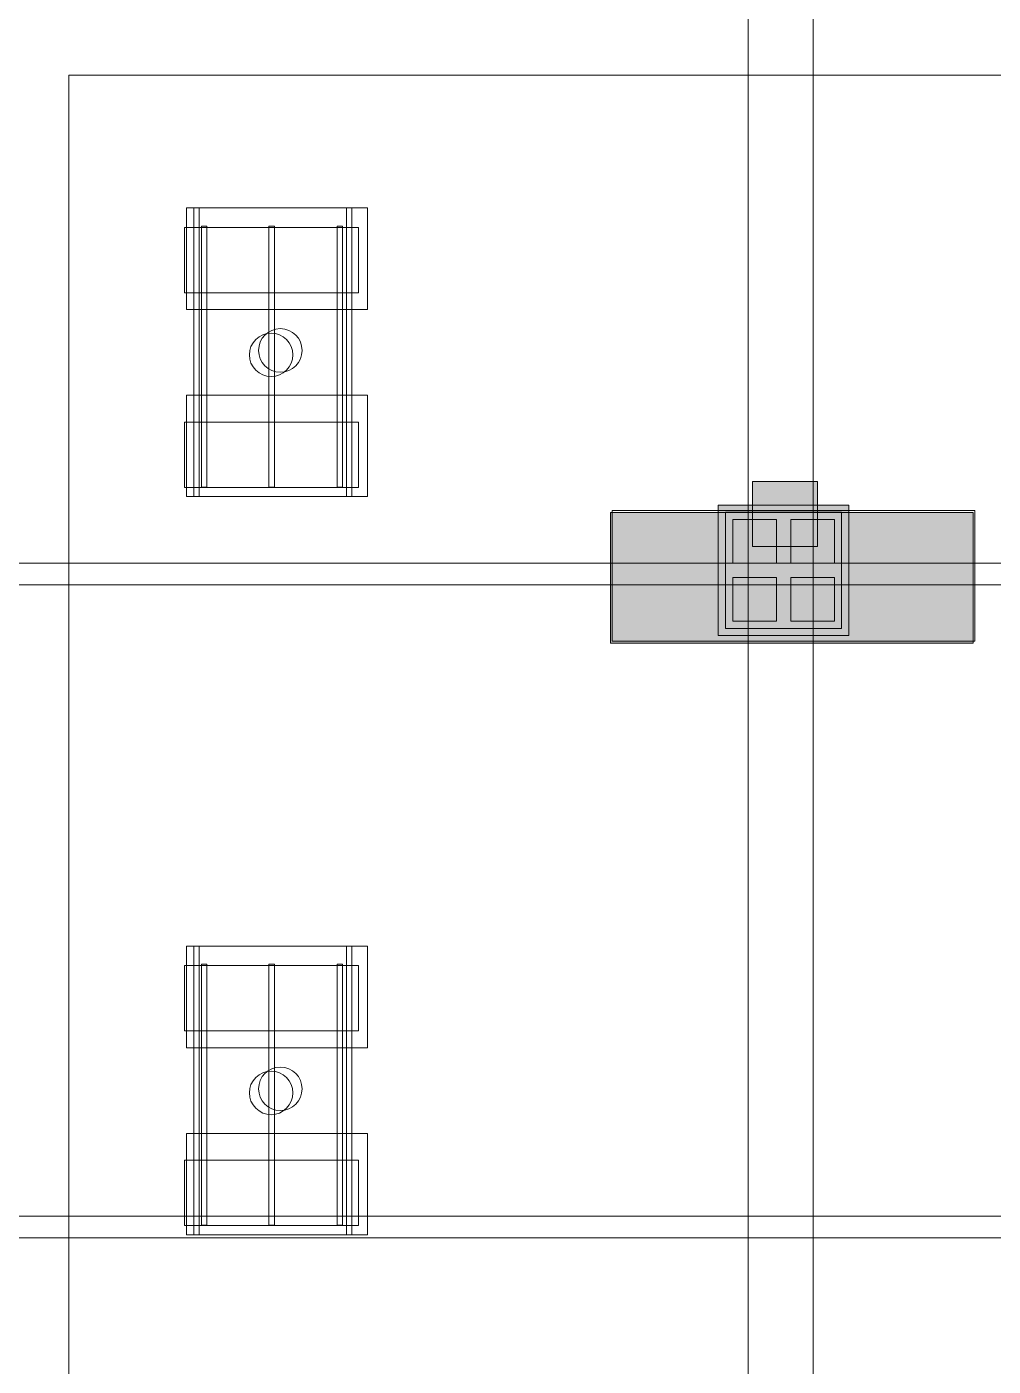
# Model space of a CAD drawing. Header units: inches. Extents: x -10671 to 1761, y -674 to 7170.
# Drawn here: x -2027 to -1760.4, y 518.8 to 888.2 of the extents above; entities that cross this region are included whole.
import ezdxf

# ---------------------------------------------------------------- set-up
doc = ezdxf.new("R2010")
doc.units = ezdxf.units.IN
doc.header["$LTSCALE"] = 19.2
doc.header["$MEASUREMENT"] = 0
for name, color, linetype, lineweight, true_color in [('DWG-bldg-utility box', 3, 'Continuous', 18, 0x00ff00), ('PDF', 6, 'Continuous', 5, 0xff00ff), ('Venue-Ceiling-Obstructions', 7, 'Continuous', 5, 0xdd0000), ('Venue-NO HANG ZONE', 7, 'Continuous', 15, 0xdd0000), ('Venue-Rigging Steel-High', 7, 'Continuous', 5, 0x800000), ('Venue-Rigging Steel-Low', 7, 'Continuous', 5, 0x0000dd)]:
    doc.layers.add(name, color=color, linetype=linetype, lineweight=lineweight, true_color=true_color)
for name, color, linetype, lineweight in [('Venue-Ceiling-Lights', 7, 'Continuous', 5), ('Venue-Ceiling-Lights Circuits', 7, 'Continuous', 5), ('Venue-Floor Pockets', 7, 'Continuous', 5)]:
    doc.layers.add(name, color=color, linetype=linetype, lineweight=lineweight)

# ---------------------------------------------------------------- blocks, each defined once
blk = doc.blocks.new('FLOORBOX')
at = {"layer": 'Venue-Floor Pockets', "linetype": 'Continuous', "lineweight": 0, "true_color": 0xaaaaaa}
blk.add_hatch(color=253, dxfattribs=at).paths.add_polyline_path([(-18, 18), (18, 18), (18, -18), (-18, -18)])
at = {"layer": 'Venue-Floor Pockets', "linetype": 'Continuous', "lineweight": 0, "true_color": 0xbbbbbb}
blk.add_hatch(color=9, dxfattribs=at).paths.add_polyline_path([(-16, 16), (16, 16), (16, -16), (-16, -16)])
at = {"layer": 'Venue-Floor Pockets', "linetype": 'Continuous', "lineweight": 0, "true_color": 0xdddddd}
for points in [[(-14, 14), (-2, 14), (-2, 2), (-14, 2)], [(2, 14), (14, 14), (14, 2), (2, 2)], [(-14, -2), (-2, -2), (-2, -14), (-14, -14)], [(2, -2), (14, -2), (14, -14), (2, -14)]]:
    blk.add_hatch(color=254, dxfattribs=at).paths.add_polyline_path(points)
at = {"layer": 'Venue-Floor Pockets', "color": 7, "linetype": 'Continuous', "lineweight": 5, "flags": 128}
for points in [[(-18, 18), (18, 18), (18, -18), (-18, -18)], [(-16, 16), (16, 16), (16, -16), (-16, -16)], [(-14, 14), (-2, 14), (-2, 2), (-14, 2)], [(2, 14), (14, 14), (14, 2), (2, 2)], [(-14, -2), (-2, -2), (-2, -14), (-14, -14)], [(2, -2), (14, -2), (14, -14), (2, -14)]]:
    blk.add_lwpolyline(points, close=True, dxfattribs=at)
blk = doc.blocks.new('Group-2066-1')
at = {"layer": 'PDF'}
for points, invisible_edges in [([(-1965.6, 797.7, 398), (-1964.59, 801.03, 398), (-1963.85, 801.94, 398), (-1965.6, 797.7, 398)], 13), ([(-1963.85, 793.46, 398), (-1965.6, 797.7, 398), (-1963.85, 801.94, 398), (-1963.85, 793.46, 398)], 15), ([(-1963.85, 801.94, 388), (-1964.59, 801.03, 388), (-1965.6, 797.7, 388), (-1963.85, 801.94, 388)], 14), ([(-1963.85, 801.94, 388), (-1965.6, 797.7, 388), (-1963.85, 793.46, 388), (-1963.85, 801.94, 388)], 15), ([(-1963.85, 801.94, 398), (-1961.9, 803.24, 398), (-1960.78, 803.59, 398), (-1963.85, 801.94, 398)], 13), ([(-1963.85, 801.94, 398), (-1960.78, 803.59, 398), (-1956.27, 802.69, 398), (-1963.85, 801.94, 398)], 15), ([(-1960.78, 803.59, 388), (-1961.9, 803.24, 388), (-1963.85, 801.94, 388), (-1960.78, 803.59, 388)], 14), ([(-1956.27, 802.69, 388), (-1960.78, 803.59, 388), (-1963.85, 801.94, 388), (-1956.27, 802.69, 388)], 15), ([(-1963.85, 801.94, 398), (-1962.94, 802.69, 398), (-1961.9, 803.24, 398), (-1963.85, 801.94, 398)], 12), ([(-1961.9, 803.24, 388), (-1962.94, 802.69, 388), (-1963.85, 801.94, 388), (-1961.9, 803.24, 388)], 12), ([(-1963.85, 793.46, 398), (-1963.85, 801.94, 398), (-1956.27, 802.69, 398), (-1963.85, 793.46, 398)], 15), ([(-1956.27, 802.69, 398), (-1956.27, 792.71, 398), (-1963.85, 793.46, 398), (-1956.27, 802.69, 398)], 15), ([(-1956.27, 792.71, 388), (-1956.27, 802.69, 388), (-1963.85, 801.94, 388), (-1956.27, 792.71, 388)], 15), ([(-1963.85, 801.94, 388), (-1963.85, 793.46, 388), (-1956.27, 792.71, 388), (-1963.85, 801.94, 388)], 15), ([(-1960.78, 803.59, 398), (-1959.6, 803.7, 398), (-1958.43, 803.59, 398), (-1960.78, 803.59, 398)], 12), ([(-1958.43, 803.59, 388), (-1959.6, 803.7, 388), (-1960.78, 803.59, 388), (-1958.43, 803.59, 388)], 12), ([(-1960.78, 803.59, 398), (-1958.43, 803.59, 398), (-1956.27, 802.69, 398), (-1960.78, 803.59, 398)], 15), ([(-1956.27, 802.69, 388), (-1958.43, 803.59, 388), (-1960.78, 803.59, 388), (-1956.27, 802.69, 388)], 15), ([(-1958.43, 803.59, 398), (-1957.31, 803.24, 398), (-1956.27, 802.69, 398), (-1958.43, 803.59, 398)], 12), ([(-1956.27, 802.69, 388), (-1957.31, 803.24, 388), (-1958.43, 803.59, 388), (-1956.27, 802.69, 388)], 12), ([(-1956.27, 802.69, 398), (-1955.36, 801.94, 398), (-1954.62, 801.03, 398), (-1956.27, 802.69, 398)], 12), ([(-1956.27, 802.69, 398), (-1954.62, 801.03, 398), (-1953.6, 797.7, 398), (-1956.27, 802.69, 398)], 15), ([(-1956.27, 802.69, 398), (-1953.6, 797.7, 398), (-1956.27, 792.71, 398), (-1956.27, 802.69, 398)], 15), ([(-1954.62, 801.03, 388), (-1955.36, 801.94, 388), (-1956.27, 802.69, 388), (-1954.62, 801.03, 388)], 12), ([(-1953.6, 797.7, 388), (-1954.62, 801.03, 388), (-1956.27, 802.69, 388), (-1953.6, 797.7, 388)], 15), ([(-1956.27, 792.71, 388), (-1953.6, 797.7, 388), (-1956.27, 802.69, 388), (-1956.27, 792.71, 388)], 15), ([(-1965.6, 797.7, 398), (-1965.49, 798.87, 398), (-1964.59, 801.03, 398), (-1965.6, 797.7, 398)], 14), ([(-1964.59, 801.03, 388), (-1965.49, 798.87, 388), (-1965.6, 797.7, 388), (-1964.59, 801.03, 388)], 13), ([(-1965.49, 798.87, 398), (-1965.15, 800, 398), (-1964.59, 801.03, 398), (-1965.49, 798.87, 398)], 12), ([(-1964.59, 801.03, 388), (-1965.15, 800, 388), (-1965.49, 798.87, 388), (-1964.59, 801.03, 388)], 12), ([(-1954.62, 801.03, 398), (-1954.06, 800, 398), (-1953.72, 798.87, 398), (-1954.62, 801.03, 398)], 12), ([(-1954.62, 801.03, 398), (-1953.72, 798.87, 398), (-1953.6, 797.7, 398), (-1954.62, 801.03, 398)], 13), ([(-1953.72, 798.87, 388), (-1954.06, 800, 388), (-1954.62, 801.03, 388), (-1953.72, 798.87, 388)], 12), ([(-1953.6, 797.7, 388), (-1953.72, 798.87, 388), (-1954.62, 801.03, 388), (-1953.6, 797.7, 388)], 14), ([(-1965.15, 795.4, 398), (-1965.49, 796.53, 398), (-1965.6, 797.7, 398), (-1965.15, 795.4, 398)], 12), ([(-1963.85, 793.46, 398), (-1965.15, 795.4, 398), (-1965.6, 797.7, 398), (-1963.85, 793.46, 398)], 15), ([(-1965.6, 797.7, 388), (-1965.49, 796.53, 388), (-1965.15, 795.4, 388), (-1965.6, 797.7, 388)], 12), ([(-1965.6, 797.7, 388), (-1965.15, 795.4, 388), (-1963.85, 793.46, 388), (-1965.6, 797.7, 388)], 15), ([(-1963.85, 793.46, 398), (-1964.59, 794.37, 398), (-1965.15, 795.4, 398), (-1963.85, 793.46, 398)], 12), ([(-1965.15, 795.4, 388), (-1964.59, 794.37, 388), (-1963.85, 793.46, 388), (-1965.15, 795.4, 388)], 12), ([(-1953.6, 797.7, 398), (-1954.62, 794.37, 398), (-1956.27, 792.71, 398), (-1953.6, 797.7, 398)], 15), ([(-1956.27, 792.71, 388), (-1954.62, 794.37, 388), (-1953.6, 797.7, 388), (-1956.27, 792.71, 388)], 15), ([(-1954.62, 794.37, 398), (-1955.36, 793.46, 398), (-1956.27, 792.71, 398), (-1954.62, 794.37, 398)], 12), ([(-1956.27, 792.71, 388), (-1955.36, 793.46, 388), (-1954.62, 794.37, 388), (-1956.27, 792.71, 388)], 12), ([(-1953.6, 797.7, 398), (-1954.06, 795.4, 398), (-1954.62, 794.37, 398), (-1953.6, 797.7, 398)], 13), ([(-1954.62, 794.37, 388), (-1954.06, 795.4, 388), (-1953.6, 797.7, 388), (-1954.62, 794.37, 388)], 14), ([(-1953.6, 797.7, 398), (-1953.72, 796.53, 398), (-1954.06, 795.4, 398), (-1953.6, 797.7, 398)], 12), ([(-1954.06, 795.4, 388), (-1953.72, 796.53, 388), (-1953.6, 797.7, 388), (-1954.06, 795.4, 388)], 12), ([(-1961.9, 792.16, 398), (-1962.94, 792.71, 398), (-1963.85, 793.46, 398), (-1961.9, 792.16, 398)], 12), ([(-1960.78, 791.82, 398), (-1961.9, 792.16, 398), (-1963.85, 793.46, 398), (-1960.78, 791.82, 398)], 14), ([(-1956.27, 792.71, 398), (-1960.78, 791.82, 398), (-1963.85, 793.46, 398), (-1956.27, 792.71, 398)], 15), ([(-1963.85, 793.46, 388), (-1962.94, 792.71, 388), (-1961.9, 792.16, 388), (-1963.85, 793.46, 388)], 12), ([(-1963.85, 793.46, 388), (-1961.9, 792.16, 388), (-1960.78, 791.82, 388), (-1963.85, 793.46, 388)], 13), ([(-1963.85, 793.46, 388), (-1960.78, 791.82, 388), (-1956.27, 792.71, 388), (-1963.85, 793.46, 388)], 15), ([(-1956.27, 792.71, 398), (-1958.43, 791.82, 398), (-1960.78, 791.82, 398), (-1956.27, 792.71, 398)], 15), ([(-1960.78, 791.82, 388), (-1958.43, 791.82, 388), (-1956.27, 792.71, 388), (-1960.78, 791.82, 388)], 15), ([(-1958.43, 791.82, 398), (-1959.6, 791.7, 398), (-1960.78, 791.82, 398), (-1958.43, 791.82, 398)], 12), ([(-1960.78, 791.82, 388), (-1959.6, 791.7, 388), (-1958.43, 791.82, 388), (-1960.78, 791.82, 388)], 12), ([(-1956.27, 792.71, 398), (-1957.31, 792.16, 398), (-1958.43, 791.82, 398), (-1956.27, 792.71, 398)], 12), ([(-1958.43, 791.82, 388), (-1957.31, 792.16, 388), (-1956.27, 792.71, 388), (-1958.43, 791.82, 388)], 12)]:
    blk.add_3dface(points, dxfattribs=dict(at, invisible_edges=invisible_edges))
for points in [[(-1964.59, 801.03, 388), (-1964.59, 801.03, 398), (-1963.85, 801.94, 398), (-1963.85, 801.94, 388)], [(-1963.85, 801.94, 388), (-1963.85, 801.94, 398), (-1962.94, 802.69, 398), (-1962.94, 802.69, 388)], [(-1962.94, 802.69, 388), (-1962.94, 802.69, 398), (-1961.9, 803.24, 398), (-1961.9, 803.24, 388)], [(-1961.9, 803.24, 388), (-1961.9, 803.24, 398), (-1960.78, 803.59, 398), (-1960.78, 803.59, 388)], [(-1960.78, 803.59, 388), (-1960.78, 803.59, 398), (-1959.6, 803.7, 398), (-1959.6, 803.7, 388)], [(-1959.6, 803.7, 388), (-1959.6, 803.7, 398), (-1958.43, 803.59, 398), (-1958.43, 803.59, 388)], [(-1958.43, 803.59, 388), (-1958.43, 803.59, 398), (-1957.31, 803.24, 398), (-1957.31, 803.24, 388)], [(-1957.31, 803.24, 388), (-1957.31, 803.24, 398), (-1956.27, 802.69, 398), (-1956.27, 802.69, 388)], [(-1956.27, 802.69, 388), (-1956.27, 802.69, 398), (-1955.36, 801.94, 398), (-1955.36, 801.94, 388)], [(-1955.36, 801.94, 388), (-1955.36, 801.94, 398), (-1954.62, 801.03, 398), (-1954.62, 801.03, 388)], [(-1965.6, 797.7, 388), (-1965.6, 797.7, 398), (-1965.49, 798.87, 398), (-1965.49, 798.87, 388)], [(-1965.49, 798.87, 388), (-1965.49, 798.87, 398), (-1965.15, 800, 398), (-1965.15, 800, 388)], [(-1965.15, 800, 388), (-1965.15, 800, 398), (-1964.59, 801.03, 398), (-1964.59, 801.03, 388)], [(-1954.62, 801.03, 388), (-1954.62, 801.03, 398), (-1954.06, 800, 398), (-1954.06, 800, 388)], [(-1954.06, 800, 388), (-1954.06, 800, 398), (-1953.72, 798.87, 398), (-1953.72, 798.87, 388)], [(-1953.72, 798.87, 388), (-1953.72, 798.87, 398), (-1953.6, 797.7, 398), (-1953.6, 797.7, 388)], [(-1965.49, 796.53, 388), (-1965.49, 796.53, 398), (-1965.6, 797.7, 398), (-1965.6, 797.7, 388)], [(-1965.15, 795.4, 388), (-1965.15, 795.4, 398), (-1965.49, 796.53, 398), (-1965.49, 796.53, 388)], [(-1964.59, 794.37, 388), (-1964.59, 794.37, 398), (-1965.15, 795.4, 398), (-1965.15, 795.4, 388)], [(-1963.85, 793.46, 388), (-1963.85, 793.46, 398), (-1964.59, 794.37, 398), (-1964.59, 794.37, 388)], [(-1954.62, 794.37, 388), (-1954.62, 794.37, 398), (-1955.36, 793.46, 398), (-1955.36, 793.46, 388)], [(-1954.06, 795.4, 388), (-1954.06, 795.4, 398), (-1954.62, 794.37, 398), (-1954.62, 794.37, 388)], [(-1953.72, 796.53, 388), (-1953.72, 796.53, 398), (-1954.06, 795.4, 398), (-1954.06, 795.4, 388)], [(-1953.6, 797.7, 388), (-1953.6, 797.7, 398), (-1953.72, 796.53, 398), (-1953.72, 796.53, 388)], [(-1962.94, 792.71, 388), (-1962.94, 792.71, 398), (-1963.85, 793.46, 398), (-1963.85, 793.46, 388)], [(-1961.9, 792.16, 388), (-1961.9, 792.16, 398), (-1962.94, 792.71, 398), (-1962.94, 792.71, 388)], [(-1960.78, 791.82, 388), (-1960.78, 791.82, 398), (-1961.9, 792.16, 398), (-1961.9, 792.16, 388)], [(-1959.6, 791.7, 388), (-1959.6, 791.7, 398), (-1960.78, 791.82, 398), (-1960.78, 791.82, 388)], [(-1958.43, 791.82, 388), (-1958.43, 791.82, 398), (-1959.6, 791.7, 398), (-1959.6, 791.7, 388)], [(-1957.31, 792.16, 388), (-1957.31, 792.16, 398), (-1958.43, 791.82, 398), (-1958.43, 791.82, 388)], [(-1956.27, 792.71, 388), (-1956.27, 792.71, 398), (-1957.31, 792.16, 398), (-1957.31, 792.16, 388)], [(-1955.36, 793.46, 388), (-1955.36, 793.46, 398), (-1956.27, 792.71, 398), (-1956.27, 792.71, 388)]]:
    blk.add_3dface(points, dxfattribs=at)
blk = doc.blocks.new('Group-2067-1')
at = {"layer": 'PDF'}
for points in [[(-1983.48, 832.8, 393.91), (-1983.48, 832.8, 397.91), (-1935.48, 832.8, 397.91), (-1935.48, 832.8, 393.91)], [(-1983.48, 814.8, 393.91), (-1983.48, 814.8, 397.91), (-1983.48, 832.8, 397.91), (-1983.48, 832.8, 393.91)], [(-1935.48, 832.8, 397.91), (-1983.48, 832.8, 397.91), (-1983.48, 814.8, 397.91), (-1935.48, 814.8, 397.91)], [(-1935.48, 814.8, 393.91), (-1983.48, 814.8, 393.91), (-1983.48, 832.8, 393.91), (-1935.48, 832.8, 393.91)], [(-1935.48, 832.8, 393.91), (-1935.48, 832.8, 397.91), (-1935.48, 814.8, 397.91), (-1935.48, 814.8, 393.91)], [(-1935.48, 814.8, 393.91), (-1935.48, 814.8, 397.91), (-1983.48, 814.8, 397.91), (-1983.48, 814.8, 393.91)]]:
    blk.add_3dface(points, dxfattribs=at)
blk = doc.blocks.new('Group-2068-1')
at = {"layer": 'PDF'}
for points in [[(-1941.37, 833.2, 397.97), (-1941.37, 833.2, 398.97), (-1939.87, 833.2, 398.97), (-1939.87, 833.2, 397.97)], [(-1941.37, 761.2, 397.97), (-1941.37, 761.2, 398.97), (-1941.37, 833.2, 398.97), (-1941.37, 833.2, 397.97)], [(-1939.87, 833.2, 398.97), (-1941.37, 833.2, 398.97), (-1941.37, 761.2, 398.97), (-1939.87, 761.2, 398.97)], [(-1939.87, 761.2, 397.97), (-1941.37, 761.2, 397.97), (-1941.37, 833.2, 397.97), (-1939.87, 833.2, 397.97)], [(-1939.87, 833.2, 397.97), (-1939.87, 833.2, 398.97), (-1939.87, 761.2, 398.97), (-1939.87, 761.2, 397.97)], [(-1939.87, 761.2, 397.97), (-1939.87, 761.2, 398.97), (-1941.37, 761.2, 398.97), (-1941.37, 761.2, 397.97)]]:
    blk.add_3dface(points, dxfattribs=at)
blk = doc.blocks.new('Group-2069-1')
at = {"layer": 'PDF'}
for points in [[(-1960.19, 833.2, 397.97), (-1960.19, 833.2, 398.97), (-1958.69, 833.2, 398.97), (-1958.69, 833.2, 397.97)], [(-1960.19, 761.2, 397.97), (-1960.19, 761.2, 398.97), (-1960.19, 833.2, 398.97), (-1960.19, 833.2, 397.97)], [(-1958.69, 833.2, 398.97), (-1960.19, 833.2, 398.97), (-1960.19, 761.2, 398.97), (-1958.69, 761.2, 398.97)], [(-1958.69, 761.2, 397.97), (-1960.19, 761.2, 397.97), (-1960.19, 833.2, 397.97), (-1958.69, 833.2, 397.97)], [(-1958.69, 833.2, 397.97), (-1958.69, 833.2, 398.97), (-1958.69, 761.2, 398.97), (-1958.69, 761.2, 397.97)], [(-1958.69, 761.2, 397.97), (-1958.69, 761.2, 398.97), (-1960.19, 761.2, 398.97), (-1960.19, 761.2, 397.97)]]:
    blk.add_3dface(points, dxfattribs=at)
blk = doc.blocks.new('Group-2070-1')
at = {"layer": 'PDF'}
for points in [[(-1978.79, 833.2, 397.97), (-1978.79, 833.2, 398.97), (-1977.29, 833.2, 398.97), (-1977.29, 833.2, 397.97)], [(-1978.79, 761.2, 397.97), (-1978.79, 761.2, 398.97), (-1978.79, 833.2, 398.97), (-1978.79, 833.2, 397.97)], [(-1977.29, 833.2, 398.97), (-1978.79, 833.2, 398.97), (-1978.79, 761.2, 398.97), (-1977.29, 761.2, 398.97)], [(-1977.29, 761.2, 397.97), (-1978.79, 761.2, 397.97), (-1978.79, 833.2, 397.97), (-1977.29, 833.2, 397.97)], [(-1977.29, 833.2, 397.97), (-1977.29, 833.2, 398.97), (-1977.29, 761.2, 398.97), (-1977.29, 761.2, 397.97)], [(-1977.29, 761.2, 397.97), (-1977.29, 761.2, 398.97), (-1978.79, 761.2, 398.97), (-1978.79, 761.2, 397.97)]]:
    blk.add_3dface(points, dxfattribs=at)
blk = doc.blocks.new('Group-2071-1')
at = {"layer": 'PDF'}
for points in [[(-1983.48, 779.17, 393.91), (-1983.48, 779.17, 397.91), (-1935.48, 779.17, 397.91), (-1935.48, 779.17, 393.91)], [(-1983.48, 761.17, 393.91), (-1983.48, 761.17, 397.91), (-1983.48, 779.17, 397.91), (-1983.48, 779.17, 393.91)], [(-1935.48, 779.17, 397.91), (-1983.48, 779.17, 397.91), (-1983.48, 761.17, 397.91), (-1935.48, 761.17, 397.91)], [(-1935.48, 761.17, 393.91), (-1983.48, 761.17, 393.91), (-1983.48, 779.17, 393.91), (-1935.48, 779.17, 393.91)], [(-1935.48, 779.17, 393.91), (-1935.48, 779.17, 397.91), (-1935.48, 761.17, 397.91), (-1935.48, 761.17, 393.91)], [(-1935.48, 761.17, 393.91), (-1935.48, 761.17, 397.91), (-1983.48, 761.17, 397.91), (-1983.48, 761.17, 393.91)]]:
    blk.add_3dface(points, dxfattribs=at)
blk = doc.blocks.new('Group-2072-1')
at = {"layer": 'PDF'}
for name in ['Group-2067-1', 'Group-2070-1', 'Group-2069-1', 'Group-2068-1', 'Group-2066-1', 'Group-2071-1']:
    blk.add_blockref(name, (0, 0), dxfattribs=at)
blk = doc.blocks.new('Group-2073-1')
at = {"layer": 'PDF'}
for points, invisible_edges in [([(-1965.15, 596.5, 398), (-1963.85, 598.45, 398), (-1960.78, 600.09, 398), (-1965.15, 596.5, 398)], 15), ([(-1965.15, 596.5, 398), (-1960.78, 600.09, 398), (-1956.27, 599.19, 398), (-1965.15, 596.5, 398)], 15), ([(-1960.78, 600.09, 388), (-1963.85, 598.45, 388), (-1965.15, 596.5, 388), (-1960.78, 600.09, 388)], 15), ([(-1956.27, 599.19, 388), (-1960.78, 600.09, 388), (-1965.15, 596.5, 388), (-1956.27, 599.19, 388)], 15), ([(-1960.78, 588.32, 398), (-1965.15, 596.5, 398), (-1956.27, 599.19, 398), (-1960.78, 588.32, 398)], 15), ([(-1958.43, 588.32, 388), (-1956.27, 599.19, 388), (-1965.15, 596.5, 388), (-1958.43, 588.32, 388)], 15), ([(-1965.15, 596.5, 398), (-1964.59, 597.54, 398), (-1963.85, 598.45, 398), (-1965.15, 596.5, 398)], 12), ([(-1963.85, 598.45, 388), (-1964.59, 597.54, 388), (-1965.15, 596.5, 388), (-1963.85, 598.45, 388)], 12), ([(-1963.85, 598.45, 398), (-1961.9, 599.75, 398), (-1960.78, 600.09, 398), (-1963.85, 598.45, 398)], 13), ([(-1960.78, 600.09, 388), (-1961.9, 599.75, 388), (-1963.85, 598.45, 388), (-1960.78, 600.09, 388)], 14), ([(-1963.85, 598.45, 398), (-1962.94, 599.19, 398), (-1961.9, 599.75, 398), (-1963.85, 598.45, 398)], 12), ([(-1961.9, 599.75, 388), (-1962.94, 599.19, 388), (-1963.85, 598.45, 388), (-1961.9, 599.75, 388)], 12), ([(-1960.78, 600.09, 398), (-1959.6, 600.2, 398), (-1958.43, 600.09, 398), (-1960.78, 600.09, 398)], 12), ([(-1958.43, 600.09, 388), (-1959.6, 600.2, 388), (-1960.78, 600.09, 388), (-1958.43, 600.09, 388)], 12), ([(-1960.78, 600.09, 398), (-1958.43, 600.09, 398), (-1956.27, 599.19, 398), (-1960.78, 600.09, 398)], 15), ([(-1956.27, 599.19, 388), (-1958.43, 600.09, 388), (-1960.78, 600.09, 388), (-1956.27, 599.19, 388)], 15), ([(-1956.27, 599.19, 398), (-1955.36, 589.96, 398), (-1960.78, 588.32, 398), (-1956.27, 599.19, 398)], 15), ([(-1958.43, 600.09, 398), (-1957.31, 599.75, 398), (-1956.27, 599.19, 398), (-1958.43, 600.09, 398)], 12), ([(-1956.27, 599.19, 388), (-1957.31, 599.75, 388), (-1958.43, 600.09, 388), (-1956.27, 599.19, 388)], 12), ([(-1958.43, 588.32, 388), (-1953.6, 594.2, 388), (-1956.27, 599.19, 388), (-1958.43, 588.32, 388)], 15), ([(-1956.27, 599.19, 398), (-1955.36, 598.45, 398), (-1954.62, 597.54, 398), (-1956.27, 599.19, 398)], 12), ([(-1956.27, 599.19, 398), (-1954.62, 597.54, 398), (-1953.6, 594.2, 398), (-1956.27, 599.19, 398)], 15), ([(-1956.27, 599.19, 398), (-1953.6, 594.2, 398), (-1955.36, 589.96, 398), (-1956.27, 599.19, 398)], 15), ([(-1954.62, 597.54, 388), (-1955.36, 598.45, 388), (-1956.27, 599.19, 388), (-1954.62, 597.54, 388)], 12), ([(-1953.6, 594.2, 388), (-1954.62, 597.54, 388), (-1956.27, 599.19, 388), (-1953.6, 594.2, 388)], 15), ([(-1965.6, 594.2, 398), (-1965.49, 595.38, 398), (-1965.15, 596.5, 398), (-1965.6, 594.2, 398)], 12), ([(-1965.15, 591.91, 398), (-1965.6, 594.2, 398), (-1965.15, 596.5, 398), (-1965.15, 591.91, 398)], 15), ([(-1965.15, 596.5, 388), (-1965.49, 595.38, 388), (-1965.6, 594.2, 388), (-1965.15, 596.5, 388)], 12), ([(-1965.15, 596.5, 388), (-1965.6, 594.2, 388), (-1965.15, 591.91, 388), (-1965.15, 596.5, 388)], 15), ([(-1960.78, 588.32, 398), (-1965.15, 591.91, 398), (-1965.15, 596.5, 398), (-1960.78, 588.32, 398)], 15), ([(-1965.15, 596.5, 388), (-1965.15, 591.91, 388), (-1963.85, 589.96, 388), (-1965.15, 596.5, 388)], 15), ([(-1965.15, 596.5, 388), (-1963.85, 589.96, 388), (-1958.43, 588.32, 388), (-1965.15, 596.5, 388)], 15), ([(-1954.62, 597.54, 398), (-1954.06, 596.5, 398), (-1953.6, 594.2, 398), (-1954.62, 597.54, 398)], 14), ([(-1953.6, 594.2, 388), (-1954.06, 596.5, 388), (-1954.62, 597.54, 388), (-1953.6, 594.2, 388)], 13), ([(-1954.06, 596.5, 398), (-1953.72, 595.38, 398), (-1953.6, 594.2, 398), (-1954.06, 596.5, 398)], 12), ([(-1953.6, 594.2, 388), (-1953.72, 595.38, 388), (-1954.06, 596.5, 388), (-1953.6, 594.2, 388)], 12), ([(-1965.15, 591.91, 398), (-1965.49, 593.03, 398), (-1965.6, 594.2, 398), (-1965.15, 591.91, 398)], 12), ([(-1965.6, 594.2, 388), (-1965.49, 593.03, 388), (-1965.15, 591.91, 388), (-1965.6, 594.2, 388)], 12), ([(-1963.85, 589.96, 398), (-1964.59, 590.87, 398), (-1965.15, 591.91, 398), (-1963.85, 589.96, 398)], 12), ([(-1960.78, 588.32, 398), (-1963.85, 589.96, 398), (-1965.15, 591.91, 398), (-1960.78, 588.32, 398)], 15), ([(-1965.15, 591.91, 388), (-1964.59, 590.87, 388), (-1963.85, 589.96, 388), (-1965.15, 591.91, 388)], 12), ([(-1958.43, 588.32, 388), (-1955.36, 589.96, 388), (-1953.6, 594.2, 388), (-1958.43, 588.32, 388)], 15), ([(-1953.6, 594.2, 398), (-1954.06, 591.91, 398), (-1955.36, 589.96, 398), (-1953.6, 594.2, 398)], 15), ([(-1955.36, 589.96, 388), (-1954.06, 591.91, 388), (-1953.6, 594.2, 388), (-1955.36, 589.96, 388)], 15), ([(-1954.06, 591.91, 398), (-1954.62, 590.87, 398), (-1955.36, 589.96, 398), (-1954.06, 591.91, 398)], 12), ([(-1955.36, 589.96, 388), (-1954.62, 590.87, 388), (-1954.06, 591.91, 388), (-1955.36, 589.96, 388)], 12), ([(-1953.6, 594.2, 398), (-1953.72, 593.03, 398), (-1954.06, 591.91, 398), (-1953.6, 594.2, 398)], 12), ([(-1954.06, 591.91, 388), (-1953.72, 593.03, 388), (-1953.6, 594.2, 388), (-1954.06, 591.91, 388)], 12), ([(-1961.9, 588.66, 398), (-1962.94, 589.22, 398), (-1963.85, 589.96, 398), (-1961.9, 588.66, 398)], 12), ([(-1960.78, 588.32, 398), (-1961.9, 588.66, 398), (-1963.85, 589.96, 398), (-1960.78, 588.32, 398)], 14), ([(-1963.85, 589.96, 388), (-1962.94, 589.22, 388), (-1961.9, 588.66, 388), (-1963.85, 589.96, 388)], 12), ([(-1963.85, 589.96, 388), (-1961.9, 588.66, 388), (-1960.78, 588.32, 388), (-1963.85, 589.96, 388)], 13), ([(-1963.85, 589.96, 388), (-1960.78, 588.32, 388), (-1958.43, 588.32, 388), (-1963.85, 589.96, 388)], 15), ([(-1955.36, 589.96, 398), (-1958.43, 588.32, 398), (-1960.78, 588.32, 398), (-1955.36, 589.96, 398)], 15), ([(-1958.43, 588.32, 398), (-1959.6, 588.2, 398), (-1960.78, 588.32, 398), (-1958.43, 588.32, 398)], 12), ([(-1960.78, 588.32, 388), (-1959.6, 588.2, 388), (-1958.43, 588.32, 388), (-1960.78, 588.32, 388)], 12), ([(-1955.36, 589.96, 398), (-1956.27, 589.22, 398), (-1958.43, 588.32, 398), (-1955.36, 589.96, 398)], 14), ([(-1958.43, 588.32, 388), (-1956.27, 589.22, 388), (-1955.36, 589.96, 388), (-1958.43, 588.32, 388)], 13), ([(-1956.27, 589.22, 398), (-1957.31, 588.66, 398), (-1958.43, 588.32, 398), (-1956.27, 589.22, 398)], 12), ([(-1958.43, 588.32, 388), (-1957.31, 588.66, 388), (-1956.27, 589.22, 388), (-1958.43, 588.32, 388)], 12)]:
    blk.add_3dface(points, dxfattribs=dict(at, invisible_edges=invisible_edges))
for points in [[(-1964.59, 597.54, 388), (-1964.59, 597.54, 398), (-1963.85, 598.45, 398), (-1963.85, 598.45, 388)], [(-1963.85, 598.45, 388), (-1963.85, 598.45, 398), (-1962.94, 599.19, 398), (-1962.94, 599.19, 388)], [(-1962.94, 599.19, 388), (-1962.94, 599.19, 398), (-1961.9, 599.75, 398), (-1961.9, 599.75, 388)], [(-1961.9, 599.75, 388), (-1961.9, 599.75, 398), (-1960.78, 600.09, 398), (-1960.78, 600.09, 388)], [(-1960.78, 600.09, 388), (-1960.78, 600.09, 398), (-1959.6, 600.2, 398), (-1959.6, 600.2, 388)], [(-1959.6, 600.2, 388), (-1959.6, 600.2, 398), (-1958.43, 600.09, 398), (-1958.43, 600.09, 388)], [(-1958.43, 600.09, 388), (-1958.43, 600.09, 398), (-1957.31, 599.75, 398), (-1957.31, 599.75, 388)], [(-1957.31, 599.75, 388), (-1957.31, 599.75, 398), (-1956.27, 599.19, 398), (-1956.27, 599.19, 388)], [(-1956.27, 599.19, 388), (-1956.27, 599.19, 398), (-1955.36, 598.45, 398), (-1955.36, 598.45, 388)], [(-1955.36, 598.45, 388), (-1955.36, 598.45, 398), (-1954.62, 597.54, 398), (-1954.62, 597.54, 388)], [(-1965.6, 594.2, 388), (-1965.6, 594.2, 398), (-1965.49, 595.38, 398), (-1965.49, 595.38, 388)], [(-1965.49, 595.38, 388), (-1965.49, 595.38, 398), (-1965.15, 596.5, 398), (-1965.15, 596.5, 388)], [(-1965.15, 596.5, 388), (-1965.15, 596.5, 398), (-1964.59, 597.54, 398), (-1964.59, 597.54, 388)], [(-1954.62, 597.54, 388), (-1954.62, 597.54, 398), (-1954.06, 596.5, 398), (-1954.06, 596.5, 388)], [(-1954.06, 596.5, 388), (-1954.06, 596.5, 398), (-1953.72, 595.38, 398), (-1953.72, 595.38, 388)], [(-1953.72, 595.38, 388), (-1953.72, 595.38, 398), (-1953.6, 594.2, 398), (-1953.6, 594.2, 388)], [(-1965.49, 593.03, 388), (-1965.49, 593.03, 398), (-1965.6, 594.2, 398), (-1965.6, 594.2, 388)], [(-1965.15, 591.91, 388), (-1965.15, 591.91, 398), (-1965.49, 593.03, 398), (-1965.49, 593.03, 388)], [(-1964.59, 590.87, 388), (-1964.59, 590.87, 398), (-1965.15, 591.91, 398), (-1965.15, 591.91, 388)], [(-1954.06, 591.91, 388), (-1954.06, 591.91, 398), (-1954.62, 590.87, 398), (-1954.62, 590.87, 388)], [(-1953.72, 593.03, 388), (-1953.72, 593.03, 398), (-1954.06, 591.91, 398), (-1954.06, 591.91, 388)], [(-1953.6, 594.2, 388), (-1953.6, 594.2, 398), (-1953.72, 593.03, 398), (-1953.72, 593.03, 388)], [(-1963.85, 589.96, 388), (-1963.85, 589.96, 398), (-1964.59, 590.87, 398), (-1964.59, 590.87, 388)], [(-1962.94, 589.22, 388), (-1962.94, 589.22, 398), (-1963.85, 589.96, 398), (-1963.85, 589.96, 388)], [(-1961.9, 588.66, 388), (-1961.9, 588.66, 398), (-1962.94, 589.22, 398), (-1962.94, 589.22, 388)], [(-1960.78, 588.32, 388), (-1960.78, 588.32, 398), (-1961.9, 588.66, 398), (-1961.9, 588.66, 388)], [(-1959.6, 588.2, 388), (-1959.6, 588.2, 398), (-1960.78, 588.32, 398), (-1960.78, 588.32, 388)], [(-1958.43, 588.32, 388), (-1958.43, 588.32, 398), (-1959.6, 588.2, 398), (-1959.6, 588.2, 388)], [(-1957.31, 588.66, 388), (-1957.31, 588.66, 398), (-1958.43, 588.32, 398), (-1958.43, 588.32, 388)], [(-1956.27, 589.22, 388), (-1956.27, 589.22, 398), (-1957.31, 588.66, 398), (-1957.31, 588.66, 388)], [(-1955.36, 589.96, 388), (-1955.36, 589.96, 398), (-1956.27, 589.22, 398), (-1956.27, 589.22, 388)], [(-1954.62, 590.87, 388), (-1954.62, 590.87, 398), (-1955.36, 589.96, 398), (-1955.36, 589.96, 388)]]:
    blk.add_3dface(points, dxfattribs=at)
blk = doc.blocks.new('Group-2074-1')
at = {"layer": 'PDF'}
for points in [[(-1983.48, 629.31, 393.91), (-1983.48, 629.31, 397.91), (-1935.48, 629.31, 397.91), (-1935.48, 629.31, 393.91)], [(-1983.48, 611.31, 393.91), (-1983.48, 611.31, 397.91), (-1983.48, 629.31, 397.91), (-1983.48, 629.31, 393.91)], [(-1935.48, 629.31, 397.91), (-1983.48, 629.31, 397.91), (-1983.48, 611.31, 397.91), (-1935.48, 611.31, 397.91)], [(-1935.48, 611.31, 393.91), (-1983.48, 611.31, 393.91), (-1983.48, 629.31, 393.91), (-1935.48, 629.31, 393.91)], [(-1935.48, 629.31, 393.91), (-1935.48, 629.31, 397.91), (-1935.48, 611.31, 397.91), (-1935.48, 611.31, 393.91)], [(-1935.48, 611.31, 393.91), (-1935.48, 611.31, 397.91), (-1983.48, 611.31, 397.91), (-1983.48, 611.31, 393.91)]]:
    blk.add_3dface(points, dxfattribs=at)
blk = doc.blocks.new('Group-2075-1')
at = {"layer": 'PDF'}
for points in [[(-1941.37, 629.7, 397.97), (-1941.37, 629.7, 398.97), (-1939.87, 629.7, 398.97), (-1939.87, 629.7, 397.97)], [(-1941.37, 557.7, 397.97), (-1941.37, 557.7, 398.97), (-1941.37, 629.7, 398.97), (-1941.37, 629.7, 397.97)], [(-1939.87, 629.7, 398.97), (-1941.37, 629.7, 398.97), (-1941.37, 557.7, 398.97), (-1939.87, 557.7, 398.97)], [(-1939.87, 557.7, 397.97), (-1941.37, 557.7, 397.97), (-1941.37, 629.7, 397.97), (-1939.87, 629.7, 397.97)], [(-1939.87, 629.7, 397.97), (-1939.87, 629.7, 398.97), (-1939.87, 557.7, 398.97), (-1939.87, 557.7, 397.97)], [(-1939.87, 557.7, 397.97), (-1939.87, 557.7, 398.97), (-1941.37, 557.7, 398.97), (-1941.37, 557.7, 397.97)]]:
    blk.add_3dface(points, dxfattribs=at)
blk = doc.blocks.new('Group-2076-1')
at = {"layer": 'PDF'}
for points in [[(-1960.19, 629.7, 397.97), (-1960.19, 629.7, 398.97), (-1958.69, 629.7, 398.97), (-1958.69, 629.7, 397.97)], [(-1960.19, 557.7, 397.97), (-1960.19, 557.7, 398.97), (-1960.19, 629.7, 398.97), (-1960.19, 629.7, 397.97)], [(-1958.69, 629.7, 398.97), (-1960.19, 629.7, 398.97), (-1960.19, 557.7, 398.97), (-1958.69, 557.7, 398.97)], [(-1958.69, 557.7, 397.97), (-1960.19, 557.7, 397.97), (-1960.19, 629.7, 397.97), (-1958.69, 629.7, 397.97)], [(-1958.69, 629.7, 397.97), (-1958.69, 629.7, 398.97), (-1958.69, 557.7, 398.97), (-1958.69, 557.7, 397.97)], [(-1958.69, 557.7, 397.97), (-1958.69, 557.7, 398.97), (-1960.19, 557.7, 398.97), (-1960.19, 557.7, 397.97)]]:
    blk.add_3dface(points, dxfattribs=at)
blk = doc.blocks.new('Group-2077-1')
at = {"layer": 'PDF'}
for points in [[(-1978.79, 629.7, 397.97), (-1978.79, 629.7, 398.97), (-1977.29, 629.7, 398.97), (-1977.29, 629.7, 397.97)], [(-1978.79, 557.7, 397.97), (-1978.79, 557.7, 398.97), (-1978.79, 629.7, 398.97), (-1978.79, 629.7, 397.97)], [(-1977.29, 629.7, 398.97), (-1978.79, 629.7, 398.97), (-1978.79, 557.7, 398.97), (-1977.29, 557.7, 398.97)], [(-1977.29, 557.7, 397.97), (-1978.79, 557.7, 397.97), (-1978.79, 629.7, 397.97), (-1977.29, 629.7, 397.97)], [(-1977.29, 629.7, 397.97), (-1977.29, 629.7, 398.97), (-1977.29, 557.7, 398.97), (-1977.29, 557.7, 397.97)], [(-1977.29, 557.7, 397.97), (-1977.29, 557.7, 398.97), (-1978.79, 557.7, 398.97), (-1978.79, 557.7, 397.97)]]:
    blk.add_3dface(points, dxfattribs=at)
blk = doc.blocks.new('Group-2078-1')
at = {"layer": 'PDF'}
for points in [[(-1983.48, 575.68, 393.91), (-1983.48, 575.68, 397.91), (-1935.48, 575.68, 397.91), (-1935.48, 575.68, 393.91)], [(-1983.48, 557.68, 393.91), (-1983.48, 557.68, 397.91), (-1983.48, 575.68, 397.91), (-1983.48, 575.68, 393.91)], [(-1935.48, 575.68, 397.91), (-1983.48, 575.68, 397.91), (-1983.48, 557.68, 397.91), (-1935.48, 557.68, 397.91)], [(-1935.48, 557.68, 393.91), (-1983.48, 557.68, 393.91), (-1983.48, 575.68, 393.91), (-1935.48, 575.68, 393.91)], [(-1935.48, 575.68, 393.91), (-1935.48, 575.68, 397.91), (-1935.48, 557.68, 397.91), (-1935.48, 557.68, 393.91)], [(-1935.48, 557.68, 393.91), (-1935.48, 557.68, 397.91), (-1983.48, 557.68, 397.91), (-1983.48, 557.68, 393.91)]]:
    blk.add_3dface(points, dxfattribs=at)
blk = doc.blocks.new('Group-2079-1')
at = {"layer": 'PDF'}
for name in ['Group-2074-1', 'Group-2077-1', 'Group-2076-1', 'Group-2075-1', 'Group-2073-1', 'Group-2078-1']:
    blk.add_blockref(name, (0, 0), dxfattribs=at)
blk = doc.blocks.new('Group-2792-1')
at = {"layer": 'Venue-Ceiling-Lights', "color": 7, "linetype": 'Continuous', "lineweight": 5, "flags": 128}
for points in [[(-1982.98, 634.63), (-1932.98, 634.63), (-1932.98, 606.63), (-1982.98, 606.63)], [(-1980.92, 634.63), (-1979.42, 634.63), (-1979.42, 555.04), (-1980.92, 555.04)], [(-1938.83, 634.63), (-1937.33, 634.63), (-1937.33, 555.04), (-1938.83, 555.04)], [(-1982.98, 583.04), (-1932.98, 583.04), (-1932.98, 555.04), (-1982.98, 555.04)]]:
    blk.add_lwpolyline(points, close=True, dxfattribs=at)
at = {"layer": 'Venue-Ceiling-Lights', "color": 7, "linetype": 'Continuous', "lineweight": 5}
blk.add_circle((-1957.06, 595.33), 6, dxfattribs=at)
blk = doc.blocks.new('Group-2801-1')
at = {"layer": 'Venue-Ceiling-Lights', "color": 7, "linetype": 'Continuous', "lineweight": 5, "flags": 128}
for points in [[(-1982.98, 838.22), (-1932.98, 838.22), (-1932.98, 810.22), (-1982.98, 810.22)], [(-1980.92, 838.22), (-1979.42, 838.22), (-1979.42, 758.63), (-1980.92, 758.63)], [(-1938.83, 838.22), (-1937.33, 838.22), (-1937.33, 758.63), (-1938.83, 758.63)], [(-1982.98, 786.63), (-1932.98, 786.63), (-1932.98, 758.63), (-1982.98, 758.63)]]:
    blk.add_lwpolyline(points, close=True, dxfattribs=at)
at = {"layer": 'Venue-Ceiling-Lights', "color": 7, "linetype": 'Continuous', "lineweight": 5}
blk.add_circle((-1957.06, 798.93), 6, dxfattribs=at)

msp = doc.modelspace()

# ---------------------------------------------------------------- hatches: boundary and pattern name
at = {"layer": 'Venue-Ceiling-Obstructions', "linetype": 'Continuous', "lineweight": 0}
msp.add_hatch(color=255, dxfattribs=at).paths.add_polyline_path([(-1826.8, 744.9), (-1826.8, 762.8), (-1808.91, 762.8), (-1808.91, 744.9)])
at = {"layer": 'Venue-NO HANG ZONE', "linetype": 'Continuous', "lineweight": 0}
msp.add_hatch(color=7, dxfattribs=at).paths.add_polyline_path([(-1865.99, 718.25), (-1865.99, 754.25), (-1765.99, 754.25), (-1765.99, 718.25)])

# ---------------------------------------------------------------- linework, layer by layer
at = {"layer": 'Venue-Ceiling-Lights Circuits', "color": 7, "linetype": 'Continuous', "lineweight": 5, "flags": 128}
msp.add_lwpolyline([(-2015.36, 228.8), (-2015.36, 874.8), (-1635.36, 874.8), (-1635.36, 228.8)], close=True, dxfattribs=at)
at = {"layer": 'Venue-Ceiling-Obstructions', "flags": 128}
msp.add_lwpolyline([(-1826.8, 744.9), (-1826.8, 762.8), (-1808.91, 762.8), (-1808.91, 744.9)], close=True, dxfattribs=at)
at = {"layer": 'Venue-NO HANG ZONE', "flags": 128}
msp.add_lwpolyline([(-1865.99, 718.25), (-1865.99, 754.25), (-1765.99, 754.25), (-1765.99, 718.25)], close=True, dxfattribs=at)
at = {"layer": 'Venue-NO HANG ZONE'}
for points in [[(-1865.53, 718.8, 1), (-1865.53, 754.8, 1), (-1765.53, 754.8, 1), (-1765.53, 718.8, 1)], [(-1865.53, 718.8), (-1865.53, 754.8), (-1765.53, 754.8), (-1765.53, 718.8)], [(-1865.53, 754.8), (-1865.53, 754.8, 1), (-1765.53, 754.8, 1), (-1765.53, 754.8)], [(-1865.53, 718.8), (-1865.53, 718.8, 1), (-1865.53, 754.8, 1), (-1865.53, 754.8)], [(-1765.53, 754.8), (-1765.53, 754.8, 1), (-1765.53, 718.8, 1), (-1765.53, 718.8)], [(-1765.53, 718.8), (-1765.53, 718.8, 1), (-1865.53, 718.8, 1), (-1865.53, 718.8)]]:
    msp.add_3dface(points, dxfattribs=at)
at = {"layer": 'Venue-Rigging Steel-High'}
for p, q in [((-14.99, 740.26), (-2522.99, 740.26)), ((-14.99, 734.26), (-2522.99, 734.26)), ((-2534.99, 560.26), (-33.36, 560.26)), ((-2534.99, 554.26), (-33.36, 554.26))]:
    msp.add_line(p, q, dxfattribs=at)
at = {"layer": 'Venue-Rigging Steel-Low'}
for p, q in [((-1828.06, 33.26), (-1828.06, 2523.04)), ((-1810.06, 33.26), (-1810.06, 2523.04))]:
    msp.add_line(p, q, dxfattribs=at)

# ---------------------------------------------------------------- block references
at = {"layer": 'DWG-bldg-utility box', "rotation": 90}
msp.add_blockref('FLOORBOX', (-1818.26, 738.29), dxfattribs=at)
at = {"layer": 'PDF'}
for name in ['Group-2072-1', 'Group-2079-1']:
    msp.add_blockref(name, (0, 0), dxfattribs=at)
at = {"layer": 'Venue-Ceiling-Lights', "color": 7}
for name in ['Group-2801-1', 'Group-2792-1']:
    msp.add_blockref(name, (0, 0), dxfattribs=at)

doc.saveas('drawing.dxf')
